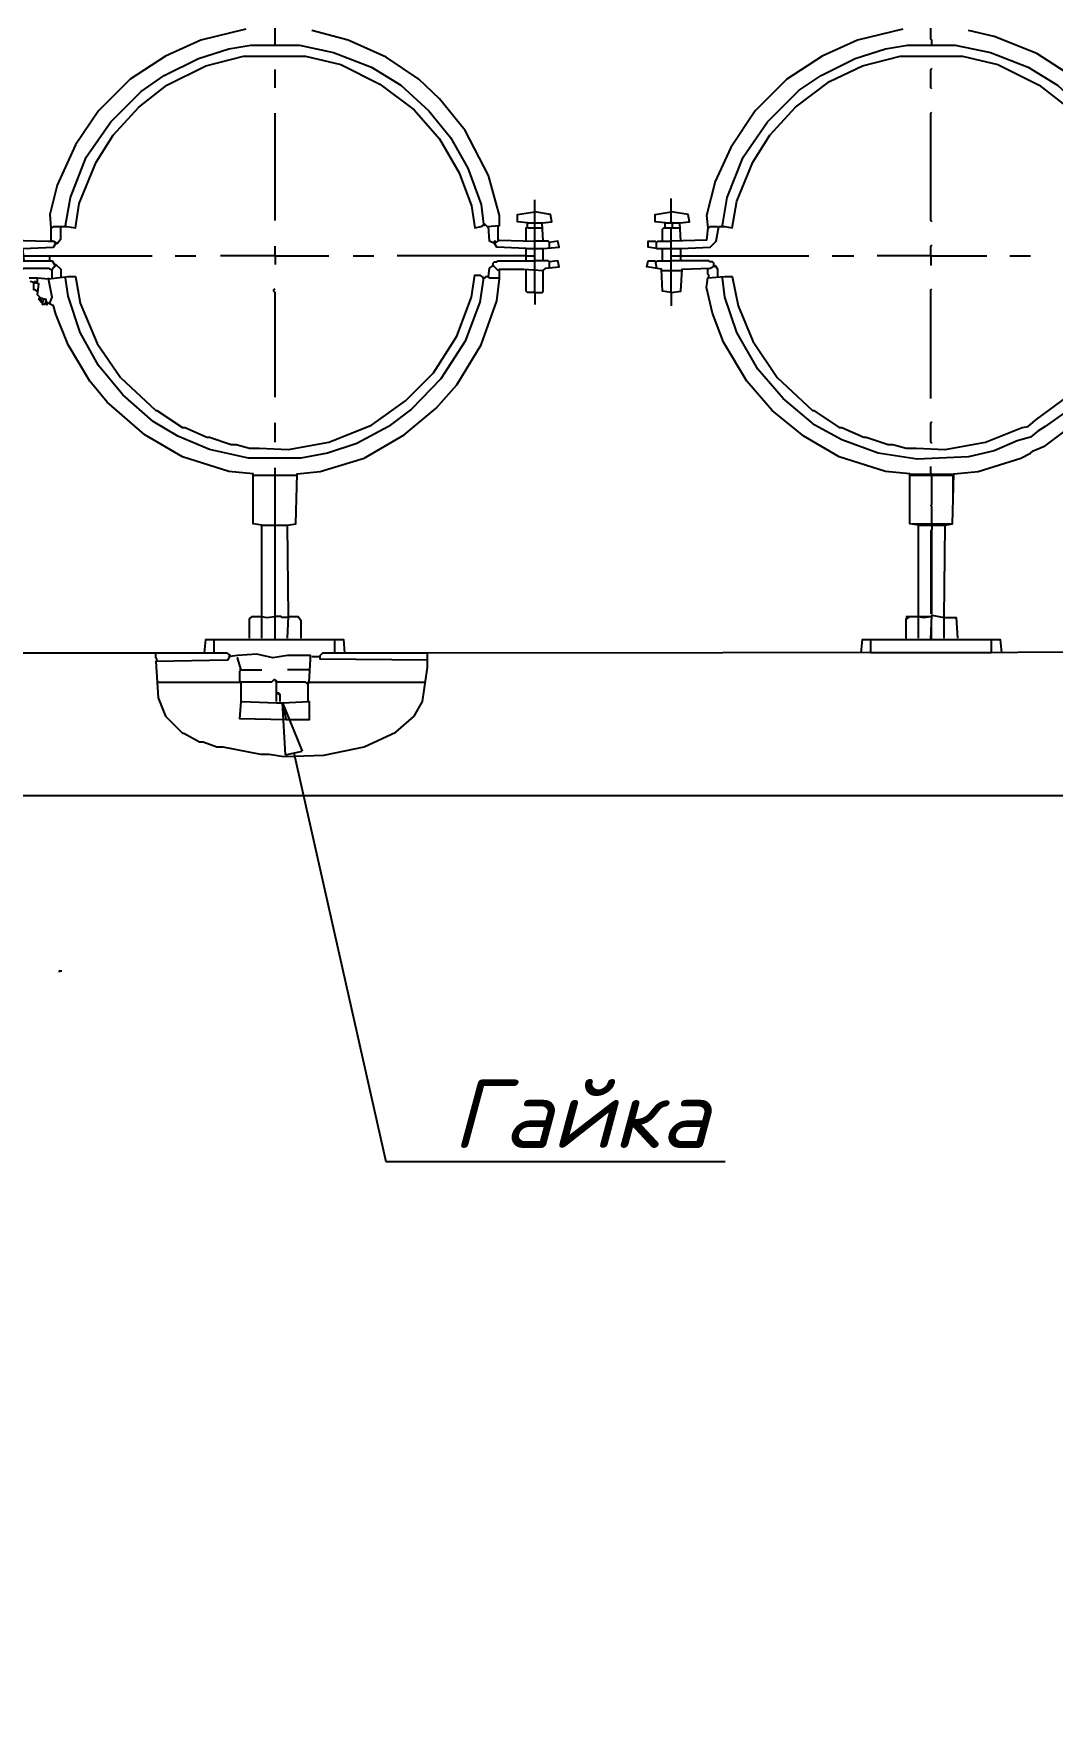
# Model space of a CAD drawing. Header units: millimetres. Extents: x -3689 to 3021565, y -698052 to -604547.
# Drawn here: x 2714616 to 2717593, y -687331 to -682445 of the extents above; entities that cross this region are included whole.
import ezdxf
from ezdxf import colors
from ezdxf.entities.mleader import LeaderData, LeaderLine
from ezdxf.math import Vec2, Vec3

# ---------------------------------------------------------------- set-up
doc = ezdxf.new("R2010")
doc.units = ezdxf.units.MM
doc.layers.get('0').update_dxf_attribs({"lineweight": 0})
doc.layers.add('PFV', color=7, linetype='Continuous')
doc.layers.add('ВК-текст К1', color=7, linetype='Continuous', lineweight=25)
doc.styles.add('SPDS', font='isocpeui.ttf')

# ---------------------------------------------------------------- blocks, each defined once
blk = doc.blocks.new('_ClosedBlank')
at = {"color": 0, "linetype": 'ByBlock', "lineweight": -2}
for p, q in [((-1, 0.167), (0, 0)), ((-1, 0.167), (-1, -0.167)), ((0, 0), (-1, -0.167))]:
    blk.add_line(p, q, dxfattribs=at)
blk = doc.blocks.new('Подвес 1')
at = {"layer": 'PFV', "color": 0}
for points in [[(80481.3, -304631.1, 0), (81701.9, -304631.1, 0), (81712.6, -304638.2, 0), (81705.5, -304652.4, 0), (81495.5, -304656, 0), (81502.6, -304762.7, 0), (81524, -304816.1, 0), (81573.8, -304865.9, 0), (81577.4, -304865.9, 0), (81623.6, -304890.8, 0), (81634.3, -304890.8, 0), (81673.4, -304905.1, 0), (81691.2, -304905.1, 0), (81801.6, -304926.4, 0), (81826.5, -304926.4, 0), (81869.2, -304933.5, 0), (81986.6, -304930, 0), (82104, -304905.1, 0), (82196.6, -304862.4, 0), (82250, -304816.1, 0), (82274.9, -304773.4, 0), (82289.1, -304673.8, 0), (82289.1, -304631.1, 0), (84876.3, -304627.5, 0)], [(81072, -303424.7, 0), (81182.3, -303428.2, 0), (81196.6, -303428.2, 0), (81207.2, -303435.3, 0), (81217.9, -303421.1, 0), (81217.9, -303385.5, 0), (81235.7, -303385.5, 0), (81260.6, -303389.1, 0), (81271.3, -303317.9, 0), (81321.1, -303196.9, 0), (81370.9, -303118.6, 0), (81445.7, -303036.8, 0), (81527.5, -302972.7, 0), (81641.4, -302915.8, 0), (81751.7, -302887.3, 0), (81933.2, -302887.3, 0), (82036.4, -302912.2, 0), (82150.3, -302969.1, 0), (82250, -303043.9, 0), (82324.7, -303129.3, 0), (82381.6, -303228.9, 0), (82417.2, -303325, 0), (82427.9, -303389.1, 0), (82445.7, -303385.5, 0), (82456.4, -303378.4, 0), (82463.5, -303385.5, 0), (82499.1, -303381.9, 0), (82499.1, -303353.5, 0), (82467, -303236, 0), (82399.4, -303104.4, 0), (82324.7, -303011.8, 0), (82264.2, -302954.9, 0), (82168.1, -302890.8, 0), (82057.8, -302841, 0), (81951, -302812.6, 0)], [(81758.8, -302809, 0), (81627.2, -302841, 0), (81524, -302887.3, 0), (81420.8, -302954.9, 0), (81328.2, -303047.4, 0), (81260.6, -303147.1, 0), (81207.2, -303264.5, 0), (81185.9, -303349.9, 0), (81189.5, -303389.1, 0), (81189.5, -303424.7, 0)], [(81844.3, -302855.3, 0), (81844.3, -302805.4, 0)], [(83029.3, -303485.1, 0), (83029.3, -303449.6, 0), (83114.7, -303446, 0), (83132.5, -303428.2, 0), (83139.6, -303385.5, 0), (83157.4, -303385.5, 0), (83178.8, -303389.1, 0), (83193, -303310.8, 0), (83239.3, -303196.9, 0), (83289.1, -303118.6, 0), (83363.8, -303036.8, 0), (83463.5, -302962, 0), (83559.6, -302915.8, 0), (83669.9, -302887.3, 0), (83851.4, -302887.3, 0), (83954.6, -302912.2, 0), (84075.6, -302972.7, 0), (84171.7, -303047.4, 0)], [(84168.1, -302944.2, 0), (84068.5, -302880.2, 0), (83943.9, -302830.3, 0), (83869.2, -302812.6, 0)], [(83677, -302809, 0), (83545.3, -302841, 0), (83442.1, -302887.3, 0), (83338.9, -302954.9, 0), (83246.4, -303047.4, 0), (83175.2, -303154.2, 0), (83129, -303253.8, 0), (83104, -303353.5, 0), (83107.6, -303389.1, 0), (83104, -303424.7, 0), (83000.8, -303428.2, 0)], [(83762.4, -302855.3, 0), (83762.4, -302841, 0), (83758.8, -302837.5, 0), (83758.8, -302805.4, 0)], [(81232.2, -303381.9, 0), (81246.4, -303300.1, 0), (81292.7, -303182.7, 0), (81363.8, -303079.5, 0), (81452.8, -302990.5, 0), (81520.4, -302944.2, 0), (81620.1, -302894.4, 0), (81709, -302865.9, 0), (81773.1, -302855.3, 0), (81915.4, -302855.3, 0), (82015.1, -302876.6, 0), (82125.4, -302919.3, 0), (82210.8, -302972.7, 0), (82292.7, -303047.4, 0), (82356.7, -303125.7, 0), (82406.5, -303214.7, 0), (82445.7, -303321.4, 0), (82452.8, -303378.4, 0)], [(83150.3, -303381.9, 0), (83164.5, -303300.1, 0), (83210.8, -303182.7, 0), (83282, -303079.5, 0), (83374.5, -302986.9, 0), (83438.6, -302944.2, 0), (83538.2, -302894.4, 0), (83627.2, -302865.9, 0), (83691.2, -302855.3, 0), (83830, -302855.3, 0), (83933.2, -302876.6, 0), (84043.5, -302919.3, 0), (84129, -302972.7, 0), (84210.8, -303047.4, 0), (84278.4, -303129.3, 0), (84346, -303264.5, 0), (84370.9, -303357, 0), (84370.9, -303381.9, 0)], [(81844.3, -302979.8, 0), (81844.3, -302926.4, 0)], [(83762.4, -302983.4, 0), (83758.8, -302979.8, 0), (83758.8, -302926.4, 0), (83762.4, -302922.9, 0)], [(81844.3, -303367.7, 0), (81844.3, -303054.5, 0)], [(83762.4, -303371.3, 0), (83758.8, -303367.7, 0), (83758.8, -303054.5, 0), (83762.4, -303051, 0)], [(82602.3, -303513.6, 0), (82602.3, -303307.2, 0)], [(83000.8, -303577.7, 0), (83000.8, -303389.1, 0), (83004.4, -303385.5, 0), (83004.4, -303374.8, 0), (83000.8, -303371.3, 0), (83000.8, -303303.7, 0)], [(82580.9, -303374.8, 0), (82552.4, -303371.3, 0), (82552.4, -303349.9, 0), (82602.3, -303342.8, 0)], [(82577.4, -303428.2, 0), (82577.4, -303389.1, 0), (82580.9, -303385.5, 0), (82580.9, -303374.8, 0), (82602.3, -303374.8, 0)], [(82627.2, -303428.2, 0), (82623.6, -303374.8, 0), (82652.1, -303371.3, 0), (82648.5, -303349.9, 0), (82602.3, -303342.8, 0)], [(82602.3, -303374.8, 0), (82623.6, -303374.8, 0)], [(82983, -303374.8, 0), (82954.6, -303371.3, 0), (82954.6, -303349.9, 0), (83000.8, -303342.8, 0)], [(82983, -303389.1, 0), (82983, -303374.8, 0), (83004.4, -303374.8, 0)], [(83029.3, -303428.2, 0), (83025.8, -303374.8, 0), (83054.2, -303371.3, 0), (83050.7, -303349.9, 0), (83000.8, -303342.8, 0)], [(83004.4, -303374.8, 0), (83025.8, -303374.8, 0)], [(81189.5, -303424.7, 0), (81193, -303428.2, 0)], [(81193, -303389.1, 0), (81196.6, -303385.5, 0), (81217.9, -303385.5, 0)], [(81232.2, -303381.9, 0), (81232.2, -303385.5, 0)], [(82452.8, -303378.4, 0), (82456.4, -303381.9, 0)], [(82484.8, -303435.3, 0), (82470.6, -303428.2, 0), (82467, -303385.5, 0)], [(82577.4, -303449.6, 0), (82491.9, -303446, 0), (82484.8, -303435.3, 0), (82499.1, -303424.7, 0), (82602.3, -303428.2, 0)], [(82495.5, -303424.7, 0), (82495.5, -303385.5, 0)], [(82580.9, -303389.1, 0), (82602.3, -303389.1, 0)], [(82602.3, -303389.1, 0), (82623.6, -303389.1, 0)], [(82975.9, -303428.2, 0), (82975.9, -303392.6, 0), (82979.5, -303389.1, 0), (83000.8, -303389.1, 0)], [(83000.8, -303389.1, 0), (83025.8, -303389.1, 0)], [(83111.2, -303389.1, 0), (83114.7, -303385.5, 0), (83136.1, -303385.5, 0)], [(83150.3, -303381.9, 0), (83153.9, -303385.5, 0)], [(81111.2, -303485.1, 0), (81107.6, -303449.6, 0), (81196.6, -303446, 0), (81203.7, -303435.3, 0)], [(81111.2, -303470.9, 0), (81185.9, -303470.9, 0)], [(81185.9, -303485.1, 0), (81185.9, -303470.9, 0), (81484.8, -303470.9, 0)], [(81203.7, -303435.3, 0), (81200.1, -303431.8, 0)], [(81552.4, -303470.9, 0), (81612.9, -303470.9, 0)], [(81844.3, -303470.9, 0), (81684.1, -303470.9, 0)], [(81844.3, -303470.9, 0), (81844.3, -303442.4, 0)], [(81844.3, -303470.9, 0), (82000.8, -303470.9, 0)], [(81844.3, -303470.9, 0), (81844.3, -303495.8, 0)], [(82072, -303470.9, 0), (82132.5, -303470.9, 0)], [(82577.4, -303470.9, 0), (82200.1, -303470.9, 0)], [(82484.8, -303435.3, 0), (82481.3, -303431.8, 0), (82484.8, -303428.2, 0), (82488.4, -303428.2, 0)], [(82577.4, -303485.1, 0), (82577.4, -303449.6, 0), (82602.3, -303449.6, 0)], [(82577.4, -303470.9, 0), (82602.3, -303470.9, 0)], [(82645, -303431.8, 0), (82641.4, -303428.2, 0), (82602.3, -303428.2, 0)], [(82602.3, -303449.6, 0), (82627.2, -303449.6, 0)], [(82627.2, -303485.1, 0), (82627.2, -303449.6, 0), (82673.4, -303446, 0), (82669.9, -303428.2, 0), (82645, -303431.8, 0), (82645, -303449.6, 0)], [(82958.1, -303449.6, 0), (82933.2, -303446, 0), (82933.2, -303428.2, 0), (82954.6, -303428.2, 0), (82958.1, -303431.8, 0)], [(82958.1, -303449.6, 0), (82958.1, -303431.8, 0), (82961.7, -303428.2, 0), (83000.8, -303428.2, 0)], [(82958.1, -303449.6, 0), (82975.9, -303449.6, 0)], [(82975.9, -303485.1, 0), (82975.9, -303449.6, 0), (83000.8, -303449.6, 0)], [(83000.8, -303449.6, 0), (83029.3, -303449.6, 0)], [(83000.8, -303470.9, 0), (83029.3, -303470.9, 0)], [(83029.3, -303470.9, 0), (83403, -303470.9, 0)], [(83470.6, -303470.9, 0), (83534.6, -303470.9, 0)], [(83758.8, -303470.9, 0), (83602.3, -303470.9, 0)], [(83758.8, -303470.9, 0), (83758.8, -303442.4, 0), (83762.4, -303438.9, 0)], [(83758.8, -303470.9, 0), (83922.6, -303470.9, 0)], [(83758.8, -303470.9, 0), (83758.8, -303499.4, 0)], [(83990.2, -303470.9, 0), (84050.7, -303470.9, 0)], [(81057.8, -303510.1, 0), (81011.5, -303502.9, 0), (81015.1, -303485.1, 0), (81193, -303485.1, 0), (81200.1, -303495.8, 0)], [(81107.6, -303510.1, 0), (81111.2, -303506.5, 0), (81182.3, -303506.5, 0), (81185.9, -303510.1, 0), (81189.5, -303510.1, 0)], [(81193, -303535, 0), (81193, -303510.1, 0), (81203.7, -303495.8, 0), (81217.9, -303510.1, 0), (81217.9, -303535, 0)], [(81196.6, -303502.9, 0), (81200.1, -303502.9, 0), (81203.7, -303499.4, 0), (81200.1, -303495.8, 0)], [(81883.4, -304524.3, 0), (81879.8, -304257.4, 0), (81904.8, -304253.8, 0), (81908.3, -304107.9, 0), (81975.9, -304100.8, 0), (82104, -304061.7, 0), (82221.5, -303994, 0), (82314, -303915.8, 0), (82374.5, -303848.1, 0), (82445.7, -303730.7, 0), (82491.9, -303602.6, 0), (82499.1, -303538.5, 0), (82499.1, -303510.1, 0), (82570.2, -303510.1, 0), (82627.2, -303513.6, 0), (82634.3, -303506.5, 0), (82673.4, -303502.9, 0), (82669.9, -303485.1, 0), (82645, -303488.7, 0), (82645, -303506.5, 0)], [(82467, -303531.4, 0), (82470.6, -303506.5, 0), (82481.3, -303499.4, 0), (82495.5, -303513.6, 0)], [(82481.3, -303499.4, 0), (82481.3, -303492.3, 0), (82484.8, -303488.7, 0), (82491.9, -303488.7, 0), (82495.5, -303485.1, 0), (82602.3, -303485.1, 0)], [(82481.3, -303499.4, 0), (82481.3, -303502.9, 0)], [(82602.3, -303577.7, 0), (82580.9, -303577.7, 0), (82577.4, -303574.1, 0), (82577.4, -303513.6, 0)], [(82645, -303488.7, 0), (82641.4, -303485.1, 0), (82602.3, -303485.1, 0)], [(82602.3, -303577.7, 0), (82602.3, -303513.6, 0)], [(82602.3, -303577.7, 0), (82623.6, -303577.7, 0), (82627.2, -303574.1, 0), (82627.2, -303513.6, 0)], [(83000.8, -303577.7, 0), (82975.9, -303574.1, 0), (82972.4, -303510.1, 0), (82929.7, -303502.9, 0), (82933.2, -303485.1, 0), (82954.6, -303485.1, 0), (82958.1, -303506.5, 0)], [(82958.1, -303488.7, 0), (82961.7, -303485.1, 0), (83000.8, -303485.1, 0)], [(82975.9, -303513.6, 0), (83000.8, -303513.6, 0)], [(83125.4, -303499.4, 0), (83125.4, -303492.3, 0), (83121.8, -303488.7, 0), (83114.7, -303488.7, 0), (83111.2, -303485.1, 0), (83000.8, -303485.1, 0)], [(83000.8, -303577.7, 0), (83029.3, -303574.1, 0), (83032.9, -303510.1, 0), (83114.7, -303506.5, 0), (83129, -303499.4, 0), (83136.1, -303510.1, 0), (83136.1, -303535, 0)], [(83000.8, -303513.6, 0), (83029.3, -303513.6, 0)], [(83111.2, -303535, 0), (83111.2, -303527.9, 0), (83107.6, -303524.3, 0), (83107.6, -303510.1, 0)], [(83125.4, -303499.4, 0), (83129, -303502.9, 0)], [(81805.1, -304257.4, 0), (81780.2, -304253.8, 0), (81780.2, -304107.9, 0), (81709, -304100.8, 0), (81573.8, -304058.1, 0), (81463.5, -303994, 0), (81353.2, -303898, 0), (81303.3, -303837.5, 0), (81239.3, -303730.7, 0), (81203.7, -303641.7, 0), (81196.6, -303616.8, 0), (81175.2, -303606.1, 0), (81175.2, -303599, 0), (81161, -303595.5, 0), (81150.3, -303584.8, 0), (81153.9, -303552.8, 0), (81129, -303545.6, 0)], [(81125.4, -303535, 0), (81150.3, -303535, 0), (81182.3, -303538.5, 0), (81239.3, -303531.4, 0), (81260.6, -303531.4, 0), (81274.9, -303609.7, 0), (81324.7, -303727.1, 0), (81392.3, -303826.8, 0), (81495.5, -303922.9, 0), (81499.1, -303922.9, 0), (81573.8, -303972.7, 0), (81580.9, -303972.7, 0), (81645, -304001.2, 0), (81652.1, -304001.2, 0), (81716.1, -304022.5, 0), (81730.4, -304022.5, 0), (81769.5, -304033.2, 0), (81798, -304033.2, 0), (81883.4, -304036.8, 0), (82000.8, -304015.4, 0), (82125.4, -303965.6, 0), (82225, -303894.4, 0), (82306.9, -303812.6, 0), (82374.5, -303705.8, 0), (82417.2, -303591.9, 0), (82427.9, -303527.9, 0), (82442.1, -303527.9, 0), (82452.8, -303535, 0), (82442.1, -303606.1, 0), (82399.4, -303720, 0), (82328.2, -303830.3, 0), (82242.8, -303919.3, 0), (82175.2, -303969.1, 0), (82082.7, -304019, 0), (81997.3, -304047.4, 0), (81919, -304061.7, 0), (81766, -304061.7, 0), (81652.1, -304036.8, 0), (81559.6, -303997.6, 0), (81488.4, -303954.9, 0), (81399.4, -303876.6, 0), (81328.2, -303791.2, 0), (81274.9, -303695.1, 0), (81239.3, -303588.4, 0), (81232.2, -303535, 0)], [(81139.6, -303552.8, 0), (81139.6, -303549.2, 0), (81143.2, -303545.6, 0), (81150.3, -303545.6, 0), (81150.3, -303538.5, 0)], [(81150.3, -303574.1, 0), (81146.7, -303574.1, 0), (81143.2, -303570.6, 0), (81139.6, -303570.6, 0), (81139.6, -303552.8, 0)], [(81146.7, -303552.8, 0), (81146.7, -303545.6, 0)], [(81150.3, -303574.1, 0), (81146.7, -303570.6, 0)], [(81182.3, -303538.5, 0), (81182.3, -303535, 0)], [(81185.9, -303609.7, 0), (81193, -303591.9, 0), (81182.3, -303538.5, 0)], [(81844.3, -303883.7, 0), (81844.3, -303577.7, 0), (81840.7, -303574.1, 0), (81840.7, -303570.6, 0), (81844.3, -303567, 0)], [(82452.8, -303535, 0), (82449.2, -303535, 0)], [(82452.8, -303535, 0), (82456.4, -303535, 0), (82459.9, -303531.4, 0), (82467, -303531.4, 0), (82470.6, -303535, 0), (82495.5, -303535, 0)], [(82467, -303531.4, 0), (82467, -303535, 0)], [(83723.3, -304257.4, 0), (83698.4, -304253.8, 0), (83698.4, -304107.9, 0), (83627.2, -304100.8, 0), (83491.9, -304058.1, 0), (83388.7, -303997.6, 0), (83296.2, -303922.9, 0), (83221.5, -303837.5, 0), (83153.9, -303723.6, 0), (83121.8, -303638.2, 0), (83104, -303563.4, 0), (83107.6, -303535, 0), (83157.4, -303531.4, 0), (83178.8, -303531.4, 0), (83196.6, -303616.8, 0), (83239.3, -303720, 0), (83310.5, -303826.8, 0), (83413.7, -303922.9, 0), (83417.2, -303922.9, 0), (83491.9, -303972.7, 0), (83499.1, -303972.7, 0), (83563.1, -304001.2, 0), (83570.2, -304001.2, 0), (83634.3, -304022.5, 0), (83648.5, -304022.5, 0), (83687.7, -304033.2, 0), (83716.1, -304033.2, 0), (83801.6, -304036.8, 0), (83919, -304015.4, 0), (84025.8, -303972.7, 0), (84043.5, -303969.1, 0), (84064.9, -303951.3, 0), (84161, -303880.2, 0)], [(84153.9, -303926.4, 0), (84093.4, -303969.1, 0), (84072, -303983.4, 0), (84050.7, -304001.2, 0), (84050.7, -304001.2, 0), (84050.7, -304001.2, 0), (84050.7, -304001.2, 0)], [(84050.7, -304001.2, 0), (84050.7, -304001.2, 0), (84011.5, -304011.8, 0), (83943.9, -304040.3, 0), (83869.2, -304058.1, 0), (83719.7, -304065.2, 0), (83605.8, -304047.4, 0), (83499.1, -304008.3, 0), (83420.8, -303965.6, 0), (83328.2, -303887.3, 0), (83253.5, -303801.9, 0), (83193, -303695.1, 0), (83157.4, -303591.9, 0), (83150.3, -303535, 0)], [(83758.8, -303887.3, 0), (83758.8, -303570.6, 0), (83762.4, -303567, 0)], [(81164.5, -303606.1, 0), (81161, -303606.1, 0), (81157.4, -303602.6, 0), (81157.4, -303599, 0), (81153.9, -303595.5, 0), (81153.9, -303599, 0), (81157.4, -303599, 0)], [(81164.5, -303606.1, 0), (81161, -303602.6, 0), (81157.4, -303599, 0)], [(81164.5, -303599, 0), (81164.5, -303595.5, 0), (81161, -303595.5, 0)], [(81171.7, -303613.3, 0), (81164.5, -303613.3, 0), (81164.5, -303606.1, 0), (81168.1, -303602.6, 0), (81168.1, -303599, 0)], [(81171.7, -303613.3, 0), (81171.7, -303609.7, 0), (81175.2, -303613.3, 0), (81178.8, -303613.3, 0), (81178.8, -303609.7, 0)], [(81178.8, -303609.7, 0), (81178.8, -303606.1, 0), (81175.2, -303606.1, 0)], [(82602.3, -303577.7, 0), (82602.3, -303613.3, 0)], [(83000.8, -303577.7, 0), (83000.8, -303616.8, 0)], [(84057.8, -304040.3, 0), (84057.8, -304040.3, 0), (84093.4, -304026.1, 0), (84210.8, -303937.1, 0), (84296.2, -303844.6, 0), (84367.4, -303723.6, 0), (84406.5, -303616.8, 0), (84438.6, -303613.3, 0), (84438.6, -303591.9, 0), (84445.7, -303591.9, 0), (84445.7, -303609.7, 0), (84438.6, -303609.7, 0)], [(81844.3, -304015.4, 0), (81844.3, -303958.5, 0)], [(83762.4, -304019, 0), (83758.8, -304015.4, 0), (83758.8, -303958.5, 0), (83762.4, -303954.9, 0)], [(83798, -304527.9, 0), (83801.6, -304257.4, 0), (83822.9, -304253.8, 0), (83826.5, -304107.9, 0), (83897.6, -304100.8, 0), (84022.2, -304061.7, 0), (84050.7, -304047.4, 0), (84050.7, -304047.4, 0), (84057.8, -304040.3, 0)], [(84057.8, -304040.3, 0), (84057.8, -304040.3, 0), (84057.8, -304040.3, 0)], [(81844.3, -304591.9, 0), (81844.3, -304090.1, 0)], [(83762.4, -304257.4, 0), (83762.4, -304204, 0), (83758.8, -304200.5, 0), (83762.4, -304196.9, 0), (83762.4, -304111.5, 0), (83758.8, -304107.9, 0), (83758.8, -304086.6, 0)], [(81780.2, -304111.5, 0), (81844.3, -304111.5, 0)], [(81844.3, -304111.5, 0), (81904.8, -304111.5, 0)], [(83698.4, -304111.5, 0), (83762.4, -304111.5, 0)], [(83762.4, -304111.5, 0), (83822.9, -304111.5, 0)], [(81805.1, -304524.3, 0), (81805.1, -304257.4, 0), (81844.3, -304257.4, 0)], [(81844.3, -304257.4, 0), (81879.8, -304257.4, 0)], [(83723.3, -304524.3, 0), (83723.3, -304257.4, 0), (83801.6, -304257.4, 0)], [(83762.4, -304257.4, 0), (83762.4, -304271.6, 0), (83758.8, -304275.2, 0), (83758.8, -304517.2, 0)], [(81769.5, -304588.4, 0), (81769.5, -304531.4, 0), (81776.6, -304524.3, 0), (81805.1, -304524.3, 0), (81819.3, -304527.9, 0), (81844.3, -304524.3, 0)], [(81805.1, -304588.4, 0), (81805.1, -304524.3, 0)], [(81879.8, -304527.9, 0), (81865.6, -304527.9, 0), (81862.1, -304524.3, 0), (81844.3, -304524.3, 0)], [(81879.8, -304588.4, 0), (81883.4, -304524.3, 0), (81911.9, -304524.3, 0), (81919, -304535, 0), (81919, -304588.4, 0)], [(83687.7, -304588.4, 0), (83687.7, -304531.4, 0), (83698.4, -304524.3, 0), (83723.3, -304524.3, 0), (83737.5, -304527.9, 0), (83758.8, -304524.3, 0)], [(83723.3, -304588.4, 0), (83723.3, -304524.3, 0)], [(83758.8, -304591.9, 0), (83762.4, -304520.7, 0), (83798, -304527.9, 0), (83833.6, -304527.9, 0), (83837.1, -304588.4, 0)], [(83758.8, -304524.3, 0), (83762.4, -304524.3, 0)], [(83798, -304588.4, 0), (83798, -304527.9, 0)], [(81637.9, -304631.1, 0), (81641.4, -304591.9, 0), (82043.5, -304591.9, 0), (82047.1, -304631.1, 0)], [(81666.3, -304631.1, 0), (81666.3, -304591.9, 0)], [(82018.6, -304631.1, 0), (82018.6, -304591.9, 0)], [(83556, -304631.1, 0), (83559.6, -304591.9, 0), (83961.7, -304591.9, 0), (83965.3, -304631.1, 0)], [(83584.5, -304631.1, 0), (83584.5, -304591.9, 0)], [(83936.8, -304631.1, 0), (83936.8, -304591.9, 0)], [(81499.1, -304652.4, 0), (81499.1, -304648.9, 0), (81495.5, -304645.3, 0), (81495.5, -304631.1, 0)], [(81712.6, -304641.7, 0), (81709, -304638.2, 0)], [(81943.9, -304716.5, 0), (81947.5, -304648.9, 0), (81947.5, -304638.2, 0), (81879.8, -304638.2, 0), (81837.1, -304645.3, 0), (81790.9, -304634.6, 0), (81733.9, -304638.2, 0), (81712.6, -304641.7, 0)], [(81744.6, -304680.9, 0), (81733.9, -304645.3, 0), (81733.9, -304648.9, 0)], [(81951, -304641.7, 0), (81972.4, -304641.7, 0)], [(81972.4, -304641.7, 0), (81975.9, -304645.3, 0)], [(82289.1, -304652.4, 0), (81975.9, -304648.9, 0), (81975.9, -304638.2, 0), (81983, -304631.1, 0), (82289.1, -304631.1, 0)], [(81744.6, -304680.9, 0), (81741.1, -304677.3, 0)], [(81744.6, -304773.4, 0), (81744.6, -304716.5, 0), (81741.1, -304712.9, 0), (81741.1, -304684.4, 0), (81744.6, -304680.9, 0), (81805.1, -304680.9, 0)], [(81943.9, -304680.9, 0), (81879.8, -304680.9, 0)], [(81499.1, -304716.5, 0), (81744.6, -304716.5, 0)], [(81847.8, -304773.4, 0), (81847.8, -304712.9, 0), (81844.3, -304709.3, 0), (81840.7, -304709.3, 0), (81837.1, -304712.9, 0), (81833.6, -304716.5, 0), (81744.6, -304716.5, 0)], [(81847.8, -304716.5, 0), (81844.3, -304712.9, 0)], [(81940.3, -304720, 0), (81936.8, -304720, 0), (81933.2, -304716.5, 0), (81847.8, -304716.5, 0)], [(81940.3, -304720, 0), (81936.8, -304716.5, 0)], [(81940.3, -304773.4, 0), (81940.3, -304720, 0), (81943.9, -304716.5, 0), (82282, -304716.5, 0)], [(81876.3, -304826.8, 0), (81741.1, -304823.2, 0), (81744.6, -304773.4, 0), (81748.2, -304773.4, 0), (81847.8, -304777, 0), (81865.6, -304777, 0)], [(81858.5, -304773.4, 0), (81858.5, -304752.1, 0), (81854.9, -304748.5, 0), (81851.4, -304748.5, 0), (81854.9, -304752.1, 0)], [(81877.1, -304826.8, 0), (81876.3, -304823.2, 0), (81865.6, -304777, 0), (81943.9, -304773.4, 0), (81943.9, -304826.8, 0), (81879.8, -304826.8, 0)], [(81879.8, -304826.8, 0), (81876.3, -304826.8, 0)], [(80947.5, -305079.5, 0), (81008, -305079.5, 0), (81011.5, -305075.9, 0), (81011.5, -305047.4, 0), (85043.5, -305047.4, 0)], [(81214.4, -305563.4, 0), (81214.4, -305559.9, 0), (81221.5, -305559.9, 0)]]:
    blk.add_polyline3d(points, dxfattribs=at)

msp = doc.modelspace()

# ---------------------------------------------------------------- linework, layer by layer
for points in [[(2717176.2214, -683732.0463), (2717300.7774, -683732.0463), (2717300.7774, -683877.9543), (2717176.2214, -683877.9543)], [(2717201.1324, -683877.9543), (2717240.2784, -683877.9543), (2717240.2784, -684148.4173), (2717201.1324, -684148.4173)], [(2717240.1005, -684148.4173), (2717165.5454, -684148.4173), (2717165.5454, -684216.0323), (2717240.1005, -684216.0323)], [(2717062.3424, -684255.1783), (2717414.6564, -684255.1783), (2717414.6564, -684216.0323), (2717062.3424, -684216.0323)]]:
    msp.add_lwpolyline(points, close=True)

# ---------------------------------------------------------------- leaders
ml = msp.add_multileader_mtext('Standard')
ml.set_content('\\A1;\\pxt7;Регулируемый подвес для системы подвесных потолков\\PLmin=250\\PLmax=1000', color=256, style='SPDS')
ml.set_leader_properties(color=256, linetype='ByLayer', lineweight=-1)
ml.build(insert=Vec2(0, 0))
ml.multileader.update_dxf_attribs({"text_left_attachment_type": 6, "text_right_attachment_type": 6, "dogleg_length": 50, "arrow_head_size": 125, "scale": 50})
ctx = ml.context
ctx.base_point, ctx.scale, ctx.char_height, ctx.arrow_head_size, ctx.landing_gap_size, ctx.plane_origin = Vec3(2801457.9859, -686046.098), 50, 100, 125, 1, Vec3(2802396.2083, -680968.3352)
ctx.left_attachment, ctx.right_attachment, ctx.text_align_type = 6, 6, 2
notes = []
notes.append((ctx, [(1, (1, 1, 0), (2803402.4101, -686046.098), (-1, 0), 50, [(0, [(2804037.7958, -686332.8355)], 0, [])])]))
ctx.mtext.insert, ctx.mtext.width, ctx.mtext.defined_height, ctx.mtext.alignment, ctx.mtext.flow_direction = Vec3(2803351.4101, -685926.098), 1977.214218, 738.4865, 3, 5
ml = msp.add_multileader_mtext('Standard')
ml.set_content('\\A1;\\pxt7;Газобетон', color=256, style='SPDS')
ml.set_leader_properties(color=256, linetype='ByLayer', lineweight=-1)
ml.build(insert=Vec2(0, 0))
ml.multileader.update_dxf_attribs({"text_left_attachment_type": 6, "text_right_attachment_type": 6, "dogleg_length": 50, "arrow_head_size": 125, "scale": 50})
ctx = ml.context
ctx.base_point, ctx.scale, ctx.char_height, ctx.arrow_head_size, ctx.landing_gap_size, ctx.plane_origin = Vec3(2773345.9263, -686382.4309), 50, 125, 125, 1, Vec3(2774806.7944, -681254.582)
ctx.left_attachment, ctx.right_attachment, ctx.text_align_type = 6, 6, 2
notes.append((ctx, [(1, (1, 1, 0), (2774239.4983, -686382.4309), (-1, 0), 50, [(0, [(2775230.2296, -686941.1334)], 0, [])])]))
ctx.mtext.insert, ctx.mtext.width, ctx.mtext.defined_height, ctx.mtext.alignment, ctx.mtext.flow_direction = Vec3(2774188.4983, -686232.4309), 1977.214218, 738.4865, 3, 5
ml = msp.add_multileader_mtext('Standard')
ml.set_content('\\A1;\\pxt7;Газобетон', color=256, style='SPDS')
ml.set_leader_properties(color=256, linetype='ByLayer', lineweight=-1)
ml.build(insert=Vec2(0, 0))
ml.multileader.update_dxf_attribs({"text_left_attachment_type": 6, "text_right_attachment_type": 6, "dogleg_length": 50, "arrow_head_size": 125, "scale": 50})
ctx = ml.context
ctx.base_point, ctx.scale, ctx.char_height, ctx.arrow_head_size, ctx.landing_gap_size, ctx.plane_origin = Vec3(2795881.9997, -686382.4309), 50, 125, 125, 1, Vec3(2797342.8677, -681254.582)
ctx.left_attachment, ctx.right_attachment, ctx.text_align_type = 6, 6, 2
notes.append((ctx, [(1, (1, 1, 0), (2796775.5716, -686382.4309), (-1, 0), 50, [(0, [(2797766.3029, -686941.1334)], 0, [])])]))
ctx.mtext.insert, ctx.mtext.width, ctx.mtext.defined_height, ctx.mtext.alignment, ctx.mtext.flow_direction = Vec3(2796724.5716, -686232.4309), 1977.214218, 738.4865, 3, 5
ml = msp.add_multileader_mtext('Standard')
ml.set_content('\\A1;\\pxt7;Регулируемый подвес для системы подвесных потолков\\PLmin=250\\PLmax=1000', color=256, style='SPDS')
ml.set_leader_properties(color=256, linetype='ByLayer', lineweight=-1)
ml.build(insert=Vec2(0, 0))
ml.multileader.update_dxf_attribs({"text_left_attachment_type": 6, "text_right_attachment_type": 6, "dogleg_length": 50, "arrow_head_size": 125, "scale": 50})
ctx = ml.context
ctx.base_point, ctx.scale, ctx.char_height, ctx.arrow_head_size, ctx.landing_gap_size, ctx.plane_origin = Vec3(2778628.3747, -686573.793), 50, 100, 125, 1, Vec3(2779860.1349, -680968.3352)
ctx.left_attachment, ctx.right_attachment, ctx.text_align_type = 6, 6, 2
notes.append((ctx, [(1, (1, 1, 0), (2780572.799, -686573.793), (-1, 0), 50, [(0, [(2781272.2433, -686329.4527)], 0, [])])]))
ctx.mtext.insert, ctx.mtext.width, ctx.mtext.defined_height, ctx.mtext.alignment, ctx.mtext.flow_direction = Vec3(2780521.799, -686453.793), 1977.214218, 738.4865, 3, 5
ml = msp.add_multileader_mtext('Standard')
ml.set_content('\\A1;\\pxt7;Саморез для газобетона с дюбелем\\Pшаг 0,3....0,5 м', color=256, style='SPDS')
ml.set_leader_properties(color=256, linetype='ByLayer', lineweight=-1)
ml.build(insert=Vec2(0, 0))
ml.multileader.update_dxf_attribs({"text_left_attachment_type": 6, "text_right_attachment_type": 6, "dogleg_length": 50, "arrow_head_size": 125, "scale": 50})
ctx = ml.context
ctx.base_point, ctx.scale, ctx.char_height, ctx.arrow_head_size, ctx.landing_gap_size, ctx.plane_origin = Vec3(2795356.0126, -687044.1559), 50, 125, 125, 1, Vec3(2797342.8677, -679770.3583)
ctx.left_attachment, ctx.right_attachment, ctx.text_align_type = 6, 6, 2
notes.append((ctx, [(1, (1, 1, 0), (2797249.111, -687044.1559), (-1, 0), 50, [(1, [(2798732.1421, -687330.6056)], 0, [])])]))
ctx.mtext.insert, ctx.mtext.width, ctx.mtext.defined_height, ctx.mtext.alignment, ctx.mtext.flow_direction = Vec3(2797198.111, -686894.1559), 1977.214218, 738.4865, 3, 5
at = {"layer": 'ВК-текст К1'}
ml = msp.add_multileader_mtext('Standard', dxfattribs=at)
ml.set_content('Гайка', color=256, style='SPDS')
ml.set_leader_properties(color=256, linetype='ByLayer', lineweight=-1)
ml.set_arrow_properties(name='CLOSEDBLANK')
ml.build(insert=Vec2(0, 0))
ml.multileader.update_dxf_attribs({"text_left_attachment_type": 6, "text_right_attachment_type": 6, "dogleg_length": 150, "arrow_head_size": 150})
ctx = ml.context
ctx.base_point, ctx.char_height, ctx.arrow_head_size, ctx.landing_gap_size, ctx.plane_origin = Vec3(2715795.0701, -685741.4272), 200, 150, 50, Vec3(2696695.7887, -683990.0889)
ctx.left_attachment, ctx.right_attachment, ctx.text_align_type = 6, 6, 1
notes.append((ctx, [(0, (1, 1, 0), (2715645.0701, -685741.4272), (1, 0), 150, [(0, [(2715343.4814, -684401.0863)], 0, [])])]))
ctx.mtext.insert, ctx.mtext.rotation, ctx.mtext.alignment, ctx.mtext.line_spacing_factor, ctx.mtext.line_spacing_style, ctx.mtext.flow_direction = Vec3(2716213.7065, -685501.4272), 6.283185307, 2, 0.8, 2, 5
ctx.mtext.has_bg_fill, ctx.mtext.bg_color, ctx.mtext.bg_scale_factor, ctx.mtext.bg_transparency, ctx.mtext.use_window_bg_color = 1, -1027028792, 1.5, 0, 1
for ctx, leaders in notes:
    for number, flags, end, landing, length, lines in leaders:
        leader = LeaderData()
        leader.index, (leader.has_last_leader_line, leader.has_dogleg_vector, leader.attachment_direction) = number, flags
        leader.last_leader_point, leader.dogleg_vector, leader.dogleg_length = Vec3(end), Vec3(landing), length
        for number, points, colour, breaks in lines:
            line = LeaderLine()
            line.index, line.vertices, line.color, line.breaks = number, Vec3.list(points), colors.encode_raw_color(colour), breaks
            leader.lines.append(line)
        ctx.leaders.append(leader)

# ---------------------------------------------------------------- next in the draw order: block references
msp.add_blockref('Подвес 1', (2633477.8708, -379624.1215))

# ---------------------------------------------------------------- next in the draw order: leaders
ml = msp.add_multileader_mtext('Standard')
ml.set_content('\\A1;\\pxt7;П-образный оцинк. перфорированный профиль\\Pt=1.5 мм', color=256, style='SPDS')
ml.set_leader_properties(color=256, linetype='ByLayer', lineweight=-1)
ml.build(insert=Vec2(0, 0))
ml.multileader.update_dxf_attribs({"text_left_attachment_type": 6, "text_right_attachment_type": 6, "dogleg_length": 50, "arrow_head_size": 125, "scale": 50})
ctx = ml.context
ctx.base_point, ctx.scale, ctx.char_height, ctx.arrow_head_size, ctx.landing_gap_size, ctx.plane_origin = Vec3(2779271.7573, -684237.6108), 50, 125, 125, 1, Vec3(2781210.6479, -679770.3583)
ctx.left_attachment, ctx.right_attachment, ctx.text_align_type = 6, 6, 2
notes = []
notes.append((ctx, [(1, (1, 1, 0), (2781452.0717, -684237.6108), (-1, 0), 50, [(1, [(2782700.4942, -685276.5182), (2780922.7495, -685421.7999)], 0, [])])]))
ctx.mtext.insert, ctx.mtext.width, ctx.mtext.defined_height, ctx.mtext.alignment, ctx.mtext.flow_direction = Vec3(2781401.0717, -684087.6108), 2360.20744, 738.4865, 3, 5
ml = msp.add_multileader_mtext('Standard')
ml.set_content('\\A1;\\pxt7;Коротыш \\Pиз П-образного оцинк. перфорированного профиля t=1.5 мм\\PL=100-200 мм\\P(крепить к газобетону в 2х точках по краям)', color=256, style='SPDS')
ml.set_leader_properties(color=256, linetype='ByLayer', lineweight=-1)
ml.build(insert=Vec2(0, 0))
ml.multileader.update_dxf_attribs({"text_left_attachment_type": 6, "text_right_attachment_type": 6, "dogleg_length": 50, "arrow_head_size": 125, "scale": 50})
ctx = ml.context
ctx.base_point, ctx.scale, ctx.char_height, ctx.arrow_head_size, ctx.landing_gap_size, ctx.plane_origin = Vec3(2794453.4181, -684237.6108), 50, 100, 125, 1, Vec3(2796579.6258, -679770.3583)
ctx.left_attachment, ctx.right_attachment, ctx.text_align_type = 6, 6, 2
notes.append((ctx, [(1, (1, 1, 0), (2796908.5999, -684237.6108), (-1, 0), 50, [(1, [(2798796.772, -685750.8336)], 0, [])])]))
ctx.mtext.insert, ctx.mtext.width, ctx.mtext.defined_height, ctx.mtext.alignment, ctx.mtext.flow_direction = Vec3(2796857.5999, -684107.6108), 2509.464213, 738.4865, 3, 5
ml = msp.add_multileader_mtext('Standard')
ml.set_content('\\A1;\\pxt7;П-образный оцинк. перфорированный профиль\\Pt=1.5 мм', color=256, style='SPDS')
ml.set_leader_properties(color=256, linetype='ByLayer', lineweight=-1)
ml.build(insert=Vec2(0, 0))
ml.multileader.update_dxf_attribs({"text_left_attachment_type": 6, "text_right_attachment_type": 6, "dogleg_length": 50, "arrow_head_size": 125, "scale": 50})
ctx = ml.context
ctx.base_point, ctx.scale, ctx.char_height, ctx.arrow_head_size, ctx.landing_gap_size, ctx.plane_origin = Vec3(2800898.4145, -684237.6108), 50, 125, 125, 1, Vec3(2803746.7212, -679770.3583)
ctx.left_attachment, ctx.right_attachment, ctx.text_align_type = 6, 6, 2
notes.append((ctx, [(1, (1, 1, 0), (2803078.7289, -684237.6108), (-1, 0), 50, [(1, [(2803458.8228, -685421.7999)], 0, [])])]))
ctx.mtext.insert, ctx.mtext.width, ctx.mtext.defined_height, ctx.mtext.alignment, ctx.mtext.flow_direction = Vec3(2803027.7289, -684087.6108), 2360.20744, 738.4865, 3, 5
ml = msp.add_multileader_mtext('Standard')
ml.set_content('\\A1;\\pxt7;Коротыш \\Pиз П-образного оцинк. перфорированного профиля t=1.5 мм\\PL=100-200 мм\\P(крепить к газобетону в 2х точках)', color=256, style='SPDS')
ml.set_leader_properties(color=256, linetype='ByLayer', lineweight=-1)
ml.build(insert=Vec2(0, 0))
ml.multileader.update_dxf_attribs({"text_left_attachment_type": 6, "text_right_attachment_type": 6, "dogleg_length": 50, "arrow_head_size": 125, "scale": 50})
ctx = ml.context
ctx.base_point, ctx.scale, ctx.char_height, ctx.arrow_head_size, ctx.landing_gap_size, ctx.plane_origin = Vec3(2819443.5914, -684237.6108), 50, 100, 125, 1, Vec3(2821619.4961, -679770.3583)
ctx.left_attachment, ctx.right_attachment, ctx.text_align_type = 6, 6, 2
notes.append((ctx, [(1, (1, 1, 0), (2821948.4702, -684237.6108), (-1, 0), 50, [(1, [(2823836.6423, -685750.8336)], 0, [])])]))
ctx.mtext.insert, ctx.mtext.width, ctx.mtext.defined_height, ctx.mtext.alignment, ctx.mtext.flow_direction = Vec3(2821897.4702, -684107.6108), 2509.464213, 738.4865, 3, 5
ml = msp.add_multileader_mtext('Standard')
ml.set_content('\\A1;\\pxt7;П-образный оцинк. перфорированный профиль\\Pt=1.5 мм', color=256, style='SPDS')
ml.set_leader_properties(color=256, linetype='ByLayer', lineweight=-1)
ml.build(insert=Vec2(0, 0))
ml.multileader.update_dxf_attribs({"text_left_attachment_type": 6, "text_right_attachment_type": 6, "dogleg_length": 50, "arrow_head_size": 125, "scale": 50})
ctx = ml.context
ctx.base_point, ctx.scale, ctx.char_height, ctx.arrow_head_size, ctx.landing_gap_size, ctx.plane_origin = Vec3(2825938.2849, -684237.6108), 50, 125, 125, 1, Vec3(2828786.5915, -679770.3583)
ctx.left_attachment, ctx.right_attachment, ctx.text_align_type = 6, 6, 2
notes.append((ctx, [(1, (1, 1, 0), (2828118.5992, -684237.6108), (-1, 0), 50, [(1, [(2828498.6932, -685421.7999)], 0, [])])]))
ctx.mtext.insert, ctx.mtext.width, ctx.mtext.defined_height, ctx.mtext.alignment, ctx.mtext.flow_direction = Vec3(2828067.5992, -684087.6108), 2360.20744, 738.4865, 3, 5
ml = msp.add_multileader_mtext('Standard')
ml.set_content('\\A1;\\pxt7;Коротыш (уголок) \\Pиз L-образного оцинк. перфорированного профиля t=1.5 мм\\PL=100-200 мм\\P(крепить к газобетону в 2х точках)', color=256, style='SPDS')
ml.set_leader_properties(color=256, linetype='ByLayer', lineweight=-1)
ml.build(insert=Vec2(0, 0))
ml.multileader.update_dxf_attribs({"text_left_attachment_type": 6, "text_right_attachment_type": 6, "dogleg_length": 50, "arrow_head_size": 125, "scale": 50})
ctx = ml.context
ctx.base_point, ctx.scale, ctx.char_height, ctx.arrow_head_size, ctx.landing_gap_size, ctx.plane_origin = Vec3(2838596.7616, -684237.6108), 50, 100, 125, 1, Vec3(2840772.6663, -679770.3583)
ctx.left_attachment, ctx.right_attachment, ctx.text_align_type = 6, 6, 2
notes.append((ctx, [(1, (1, 1, 0), (2841101.6404, -684237.6108), (-1, 0), 50, [(1, [(2842989.8125, -685249.978)], 0, [])])]))
ctx.mtext.insert, ctx.mtext.width, ctx.mtext.defined_height, ctx.mtext.alignment, ctx.mtext.flow_direction = Vec3(2841050.6404, -684107.6108), 2509.464213, 738.4865, 3, 5
ml = msp.add_multileader_mtext('Standard')
ml.set_content('\\A1;\\pxt7;Саморез для газобетона с дюбелем\\Pшаг 0,3....0,5 м', color=256, style='SPDS')
ml.set_leader_properties(color=256, linetype='ByLayer', lineweight=-1)
ml.build(insert=Vec2(0, 0))
ml.multileader.update_dxf_attribs({"text_left_attachment_type": 6, "text_right_attachment_type": 6, "dogleg_length": 50, "arrow_head_size": 125, "scale": 50})
ctx = ml.context
ctx.base_point, ctx.scale, ctx.char_height, ctx.arrow_head_size, ctx.landing_gap_size, ctx.plane_origin = Vec3(2772819.9392, -684898.2071), 50, 125, 125, 1, Vec3(2774806.7944, -679770.3583)
ctx.left_attachment, ctx.right_attachment, ctx.text_align_type = 6, 6, 2
notes.append((ctx, [(1, (1, 1, 0), (2774713.0377, -684898.2071), (-1, 0), 50, [(1, [(2776120.6986, -685456.9097), (2776196.0688, -687330.6056)], 0, [])])]))
ctx.mtext.insert, ctx.mtext.width, ctx.mtext.defined_height, ctx.mtext.alignment, ctx.mtext.flow_direction = Vec3(2774662.0377, -684748.2071), 1977.214218, 738.4865, 3, 5
ml = msp.add_multileader_mtext('Standard')
ml.set_content('\\A1;\\pxt7;Шуруп для газобетона %%C6х50 мм с дюбелем', color=256, style='SPDS')
ml.set_leader_properties(color=256, linetype='ByLayer', lineweight=-1)
ml.build(insert=Vec2(0, 0))
ml.multileader.update_dxf_attribs({"text_left_attachment_type": 6, "text_right_attachment_type": 6, "dogleg_length": 50, "arrow_head_size": 125, "scale": 50})
ctx = ml.context
ctx.base_point, ctx.scale, ctx.char_height, ctx.arrow_head_size, ctx.landing_gap_size, ctx.plane_origin = Vec3(2819521.1234, -685276.5929), 50, 100, 125, 1, Vec3(2821398.3838, -679974.6202)
ctx.left_attachment, ctx.right_attachment, ctx.text_align_type = 6, 6, 2
notes.append((ctx, [(1, (1, 1, 0), (2821873.1991, -685276.5929), (-1, 0), 50, [(1, [(2823615.53, -685955.0956)], 0, [])])]))
ctx.mtext.insert, ctx.mtext.width, ctx.mtext.defined_height, ctx.mtext.alignment, ctx.mtext.flow_direction = Vec3(2821822.1991, -685156.5929), 2509.464213, 738.4865, 3, 5
ml = msp.add_multileader_mtext('Standard')
ml.set_content('\\A1;\\pxt7;Шуруп для газобетона %%C6х50 мм с дюбелем', color=256, style='SPDS')
ml.set_leader_properties(color=256, linetype='ByLayer', lineweight=-1)
ml.build(insert=Vec2(0, 0))
ml.multileader.update_dxf_attribs({"text_left_attachment_type": 6, "text_right_attachment_type": 6, "dogleg_length": 50, "arrow_head_size": 125, "scale": 50})
ctx = ml.context
ctx.base_point, ctx.scale, ctx.char_height, ctx.arrow_head_size, ctx.landing_gap_size, ctx.plane_origin = Vec3(2838674.2936, -685276.5929), 50, 100, 125, 1, Vec3(2840551.554, -679974.6202)
ctx.left_attachment, ctx.right_attachment, ctx.text_align_type = 6, 6, 2
notes.append((ctx, [(1, (1, 1, 0), (2841026.3693, -685276.5929), (-1, 0), 50, [(1, [(2842768.7002, -685475.8549)], 0, [])])]))
ctx.mtext.insert, ctx.mtext.width, ctx.mtext.defined_height, ctx.mtext.alignment, ctx.mtext.flow_direction = Vec3(2840975.3693, -685156.5929), 2509.464213, 738.4865, 3, 5
for ctx, leaders in notes:
    for number, flags, end, landing, length, lines in leaders:
        leader = LeaderData()
        leader.index, (leader.has_last_leader_line, leader.has_dogleg_vector, leader.attachment_direction) = number, flags
        leader.last_leader_point, leader.dogleg_vector, leader.dogleg_length = Vec3(end), Vec3(landing), length
        for number, points, colour, breaks in lines:
            line = LeaderLine()
            line.index, line.vertices, line.color, line.breaks = number, Vec3.list(points), colors.encode_raw_color(colour), breaks
            leader.lines.append(line)
        ctx.leaders.append(leader)

doc.saveas('drawing.dxf')
